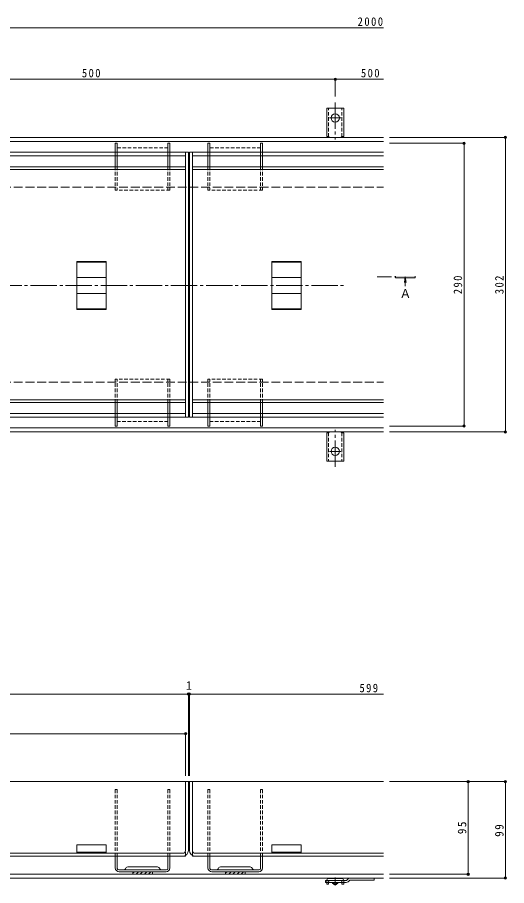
# Model space of a CAD drawing. Units: millimetres at full size, sheet at 1:3. Extents: x -1082 to 1176, y -817 to 815.
# Drawn here: x -425 to 77, y -410 to 480 of the extents above; entities that cross this region are included whole.
import ezdxf
from ezdxf.enums import TextEntityAlignment as Align

# ---------------------------------------------------------------- set-up
doc = ezdxf.new("R2010")
doc.units = ezdxf.units.MM
doc.header["$LTSCALE"] = 3
doc.header["$PDMODE"] = 32
doc.header["$PDSIZE"] = 2.4
for name, pattern in [('CHAIN1', [8, 5, -1, 1, -1]), ('CHAIN2', [12, 9, -1, 1, -1]), ('DASHED1', [1.8, 1.2, -0.6]), ('DASHED2', [3, 2, -1]), ('DASHED3', [4, 3, -1])]:
    doc.linetypes.add(name, pattern=pattern)
for name, color, linetype, lineweight in [('B-0_芯', 7, 'CHAIN2', 18), ('B-1_躯体', 2, 'Continuous', 18), ('B-2_仕上', 3, 'Continuous', 18), ('B-3_SINBORU2', 4, 'Continuous', 18), ('B-4_その他', 7, 'Continuous', 18), ('B-5_文字', 7, 'Continuous', 18), ('B-9_HAISEN2', 4, 'Continuous', 18), ('B-A_HAISEN3', 6, 'Continuous', 18)]:
    doc.layers.add(name, color=color, linetype=linetype, lineweight=lineweight)
doc.styles.add('ＭＳ ゴシック', font='')
doc.styles.get('ＭＳ ゴシック').set_extended_font_data('MS Gothic')

msp = doc.modelspace()

# ---------------------------------------------------------------- linework, layer by layer
at = {"layer": 'B-0_芯'}
msp.add_line((-915.642, 205.268), (-90.242, 205.268), dxfattribs=at)
at = {"layer": 'B-1_躯体', "linetype": 'CHAIN2'}
for p, q in [((-99.172, 393.082), (-99.172, 354.969)), ((-99.172, 377.134), (-104.948, 377.134)), ((-99.172, 377.134), (-93.396, 377.134)), ((-99.172, 19.187), (-99.172, 57.3)), ((-99.172, 35.135), (-104.948, 35.135)), ((-99.172, 35.135), (-93.396, 35.135))]:
    msp.add_line(p, q, dxfattribs=at)
at = {"layer": 'B-1_躯体'}
for p, q in [((-107.922, 358.134), (-107.922, 387.134)), ((-99.172, 387.134), (-107.922, 387.134)), ((-99.172, 387.134), (-90.422, 387.134)), ((-90.422, 358.134), (-90.422, 387.134)), ((-1048.672, 357.134), (-49.672, 357.134)), ((-107.922, 358.134), (-106.672, 358.134)), ((-90.422, 358.134), (-91.672, 358.134)), ((-1048.672, 353.134), (-49.672, 353.134)), ((-1048.672, 59.134), (-49.672, 59.134)), ((-1048.672, 55.134), (-49.672, 55.134)), ((-107.922, 54.135), (-107.922, 25.135)), ((-107.922, 54.135), (-106.672, 54.135)), ((-90.422, 54.135), (-91.672, 54.135)), ((-90.422, 54.135), (-90.422, 25.135)), ((-99.172, 25.135), (-107.922, 25.135)), ((-99.172, 25.135), (-90.422, 25.135)), ((-49.672, -303.606), (-249.672, -303.606)), ((-49.672, -398.606), (-1048.672, -398.606)), ((-49.672, -402.606), (-1048.672, -402.606))]:
    msp.add_line(p, q, dxfattribs=at)
at = {"layer": 'B-1_躯体', "linetype": 'DASHED1'}
for p, q in [((-105.922, 357.989), (-105.922, 387.134)), ((-92.422, 357.989), (-92.422, 387.134)), ((-105.922, 54.28), (-105.922, 25.135)), ((-92.422, 54.28), (-92.422, 25.135))]:
    msp.add_line(p, q, dxfattribs=at)
at = {"layer": 'B-1_躯体', "linetype": 'DASHED3'}
for p, q in [((-848.672, 306.134), (-49.672, 306.134)), ((-848.672, 106.135), (-49.672, 106.135))]:
    msp.add_line(p, q, dxfattribs=at)
at = {"layer": 'B-1_躯体'}
for centre in [(-99.172, 377.134), (-99.172, 35.135)]:
    msp.add_circle(centre, 4.25, dxfattribs=at)
for centre, start, end in [((-106.672, 356.134), 30.00051, 90), ((-91.672, 356.134), 90, 149.99949), ((-106.672, 56.135), 270, 329.99949), ((-91.672, 56.135), 210.00051, 270)]:
    msp.add_arc(centre, 2, start, end, dxfattribs=at)
at = {"layer": 'B-2_仕上'}
for p, q in [((-252.672, 70.134), (-252.672, 342.134)), ((-249.672, 342.134), (-249.672, 70.134)), ((-248.672, 342.134), (-248.672, 70.134)), ((-245.672, 342.134), (-245.672, 70.134)), ((-845.672, 327.134), (-252.672, 327.134)), ((-845.672, 324.134), (-252.672, 324.134)), ((-245.672, 327.134), (-49.672, 327.134)), ((-245.672, 324.134), (-49.672, 324.134)), ((-364.172, 180.814), (-364.172, 229.723)), ((-334.172, 229.723), (-364.172, 229.723)), ((-334.172, 229.223), (-364.172, 229.223)), ((-334.172, 229.723), (-334.172, 180.814)), ((-164.172, 180.814), (-164.172, 229.723)), ((-134.172, 229.723), (-164.172, 229.723)), ((-134.172, 229.223), (-164.172, 229.223)), ((-134.172, 229.723), (-134.172, 180.814)), ((-334.172, 213.634), (-364.172, 213.634)), ((-134.172, 213.634), (-164.172, 213.634)), ((-334.172, 196.902), (-364.172, 196.902)), ((-134.172, 196.902), (-164.172, 196.902)), ((-334.172, 181.314), (-364.172, 181.314)), ((-334.172, 180.814), (-364.172, 180.814)), ((-134.172, 181.314), (-164.172, 181.314)), ((-134.172, 180.814), (-164.172, 180.814)), ((-845.672, 88.134), (-252.672, 88.134)), ((-845.672, 85.134), (-252.672, 85.134)), ((-245.672, 88.134), (-49.672, 88.134)), ((-245.672, 85.134), (-49.672, 85.134)), ((-249.672, -303.607), (-848.672, -303.607)), ((-252.672, -374.106), (-252.672, -303.607)), ((-249.672, -374.106), (-249.672, -303.607)), ((-49.672, -303.607), (-248.672, -303.607)), ((-248.672, -374.106), (-248.672, -303.607)), ((-245.672, -374.106), (-245.672, -303.607)), ((-364.172, -377.106), (-364.172, -368.606)), ((-164.172, -377.106), (-164.172, -368.606)), ((-845.672, -380.106), (-252.672, -380.106)), ((-842.672, -377.106), (-255.672, -377.106)), ((-364.172, -376.106), (-334.172, -376.106)), ((-252.672, -380.106), (-252.672, -379.303)), ((-245.672, -380.106), (-245.672, -379.303)), ((-245.672, -380.106), (-49.672, -380.106)), ((-242.672, -377.106), (-49.672, -377.106)), ((-164.172, -376.106), (-134.172, -376.106))]:
    msp.add_line(p, q, dxfattribs=at)
at = {"layer": 'B-2_仕上', "linetype": 'DASHED1'}
for p, q in [((-252.672, -379.303), (-252.672, -374.106)), ((-245.672, -379.303), (-245.672, -374.106))]:
    msp.add_line(p, q, dxfattribs=at)
at = {"layer": 'B-2_仕上'}
for points in [[(-334.172, -377.106), (-334.172, -368.606), (-364.172, -368.606)], [(-134.172, -377.106), (-134.172, -368.606), (-164.172, -368.606)]]:
    msp.add_lwpolyline(points, dxfattribs=at)
for centre, radius, start, end in [((-255.672, -374.106), 6, 270, 0), ((-255.672, -374.106), 3, 270, 0), ((-242.672, -374.106), 6, 180, 270), ((-242.672, -374.106), 3, 180, 270)]:
    msp.add_arc(centre, radius, start, end, dxfattribs=at)
at = {"layer": 'B-3_SINBORU2'}
for p, q in [((-322.672, 351.134), (-324.672, 351.134)), ((-324.672, 351.134), (-324.672, 342.134)), ((-322.672, 351.134), (-322.672, 342.134)), ((-268.672, 351.134), (-270.672, 351.134)), ((-270.672, 351.134), (-270.672, 342.134)), ((-268.672, 351.134), (-268.672, 342.134)), ((-227.672, 351.134), (-229.672, 351.134)), ((-229.672, 351.134), (-229.672, 342.134)), ((-227.672, 351.134), (-227.672, 342.134)), ((-173.672, 351.134), (-175.672, 351.134)), ((-175.672, 351.134), (-175.672, 342.134)), ((-173.672, 351.134), (-173.672, 342.134)), ((-324.672, 338.134), (-324.672, 327.134)), ((-322.672, 338.134), (-322.672, 327.134)), ((-270.672, 338.134), (-270.672, 327.134)), ((-268.672, 338.134), (-268.672, 327.134)), ((-229.672, 338.134), (-229.672, 327.134)), ((-227.672, 338.134), (-227.672, 327.134)), ((-175.672, 338.134), (-175.672, 327.134)), ((-173.672, 338.134), (-173.672, 327.134)), ((-324.672, 74.134), (-324.672, 85.134)), ((-322.672, 74.134), (-322.672, 85.134)), ((-270.672, 74.134), (-270.672, 85.134)), ((-268.672, 74.134), (-268.672, 85.134)), ((-229.672, 74.134), (-229.672, 85.134)), ((-227.672, 74.134), (-227.672, 85.134)), ((-175.672, 74.134), (-175.672, 85.134)), ((-173.672, 74.134), (-173.672, 85.134)), ((-324.672, 61.135), (-324.672, 70.134)), ((-322.672, 61.135), (-322.672, 70.134)), ((-270.672, 61.135), (-270.672, 70.134)), ((-268.672, 61.135), (-268.672, 70.134)), ((-229.672, 61.135), (-229.672, 70.134)), ((-227.672, 61.135), (-227.672, 70.134)), ((-175.672, 61.135), (-175.672, 70.134)), ((-173.672, 61.135), (-173.672, 70.134)), ((-322.672, 61.135), (-324.672, 61.135)), ((-268.672, 61.135), (-270.672, 61.135)), ((-227.672, 61.135), (-229.672, 61.135)), ((-173.672, 61.135), (-175.672, 61.135)), ((-324.672, -380.106), (-322.672, -380.106)), ((-324.672, -392.106), (-324.672, -380.106)), ((-322.672, -392.606), (-322.672, -380.106)), ((-270.672, -380.106), (-268.672, -380.106)), ((-270.672, -392.606), (-270.672, -380.106)), ((-268.672, -392.106), (-268.672, -380.106)), ((-229.672, -380.106), (-227.672, -380.106)), ((-229.672, -392.106), (-229.672, -380.106)), ((-227.672, -392.606), (-227.672, -380.106)), ((-175.672, -380.106), (-173.672, -380.106)), ((-175.672, -392.606), (-175.672, -380.106)), ((-173.672, -392.106), (-173.672, -380.106)), ((-281.422, -391.106), (-311.922, -391.106)), ((-186.422, -391.106), (-216.922, -391.106)), ((-272.172, -394.106), (-321.172, -394.106)), ((-320.672, -396.106), (-272.672, -396.106)), ((-305.128, -396.106), (-306.672, -397.65)), ((-300.886, -396.106), (-303.386, -398.606)), ((-296.643, -396.106), (-299.143, -398.606)), ((-292.4, -396.106), (-294.9, -398.606)), ((-288.158, -396.106), (-290.658, -398.606)), ((-286.672, -398.606), (-286.672, -396.106)), ((-177.172, -394.106), (-226.172, -394.106)), ((-225.672, -396.106), (-177.672, -396.106)), ((-210.128, -396.106), (-211.672, -397.65)), ((-205.886, -396.106), (-208.386, -398.606)), ((-201.643, -396.106), (-204.143, -398.606)), ((-197.4, -396.106), (-199.9, -398.606)), ((-193.158, -396.106), (-195.658, -398.606)), ((-191.672, -398.606), (-191.672, -396.106))]:
    msp.add_line(p, q, dxfattribs=at)
at = {"layer": 'B-3_SINBORU2', "linetype": 'DASHED1'}
for p, q in [((-324.672, 342.134), (-324.672, 338.134)), ((-322.672, 346.634), (-270.672, 346.634)), ((-322.672, 342.134), (-322.672, 338.134)), ((-270.672, 342.134), (-270.672, 338.134)), ((-268.672, 342.134), (-268.672, 338.134)), ((-229.672, 342.134), (-229.672, 338.134)), ((-227.672, 346.634), (-175.672, 346.634)), ((-227.672, 342.134), (-227.672, 338.134)), ((-175.672, 342.134), (-175.672, 338.134)), ((-173.672, 342.134), (-173.672, 338.134)), ((-324.672, 327.134), (-324.672, 303.134)), ((-322.672, 327.134), (-322.672, 303.134)), ((-270.672, 327.134), (-270.672, 303.134)), ((-268.672, 327.134), (-268.672, 303.134)), ((-229.672, 327.134), (-229.672, 303.134)), ((-227.672, 327.134), (-227.672, 303.134)), ((-175.672, 327.134), (-175.672, 303.134)), ((-173.672, 327.134), (-173.672, 303.134)), ((-268.672, 303.134), (-324.672, 303.134)), ((-173.672, 303.134), (-229.672, 303.134)), ((-268.672, 109.134), (-324.672, 109.134)), ((-324.672, 85.134), (-324.672, 109.134)), ((-322.672, 85.134), (-322.672, 109.134)), ((-270.672, 85.134), (-270.672, 109.134)), ((-268.672, 85.134), (-268.672, 109.134)), ((-173.672, 109.134), (-229.672, 109.134)), ((-229.672, 85.134), (-229.672, 109.134)), ((-227.672, 85.134), (-227.672, 109.134)), ((-175.672, 85.134), (-175.672, 109.134)), ((-173.672, 85.134), (-173.672, 109.134)), ((-324.672, 70.134), (-324.672, 74.134)), ((-322.672, 70.134), (-322.672, 74.134)), ((-270.672, 70.134), (-270.672, 74.134)), ((-268.672, 70.134), (-268.672, 74.134)), ((-229.672, 70.134), (-229.672, 74.134)), ((-227.672, 70.134), (-227.672, 74.134)), ((-175.672, 70.134), (-175.672, 74.134)), ((-173.672, 70.134), (-173.672, 74.134)), ((-270.672, 65.634), (-322.672, 65.634)), ((-175.672, 65.634), (-227.672, 65.634)), ((-324.672, -311.607), (-322.672, -311.607)), ((-324.672, -380.106), (-324.672, -311.607)), ((-322.672, -380.106), (-322.672, -311.607)), ((-270.672, -311.607), (-268.672, -311.607)), ((-270.672, -380.106), (-270.672, -311.607)), ((-268.672, -380.106), (-268.672, -311.607)), ((-229.672, -311.607), (-227.672, -311.607)), ((-229.672, -380.106), (-229.672, -311.607)), ((-227.672, -380.106), (-227.672, -311.607)), ((-175.672, -311.607), (-173.672, -311.607)), ((-175.672, -380.106), (-175.672, -311.607)), ((-173.672, -380.106), (-173.672, -311.607))]:
    msp.add_line(p, q, dxfattribs=at)
at = {"layer": 'B-3_SINBORU2'}
for points in [[(-286.672, -398.606), (-306.672, -398.606), (-306.672, -396.106)], [(-191.672, -398.606), (-211.672, -398.606), (-211.672, -396.106)]]:
    msp.add_lwpolyline(points, dxfattribs=at)
for centre, radius, start, end in [((-311.922, -393.606), 2.5, 90, 165.52249), ((-281.422, -393.606), 2.5, 14.47751, 90), ((-216.922, -393.606), 2.5, 90, 165.52249), ((-186.422, -393.606), 2.5, 14.47751, 90), ((-320.672, -392.106), 4, 180, 270), ((-321.172, -392.606), 1.5, 180, 270), ((-315.795, -392.606), 1.5, 270, 345.52249), ((-277.549, -392.606), 1.5, 194.47751, 270), ((-272.672, -392.106), 4, 270, 0), ((-272.172, -392.606), 1.5, 270, 0), ((-225.672, -392.106), 4, 180, 270), ((-226.172, -392.606), 1.5, 180, 270), ((-220.795, -392.606), 1.5, 270, 345.52249), ((-182.549, -392.606), 1.5, 194.47751, 270), ((-177.672, -392.106), 4, 270, 0), ((-177.172, -392.606), 1.5, 270, 0)]:
    msp.add_arc(centre, radius, start, end, dxfattribs=at)
at = {"layer": 'B-4_その他'}
for p, q in [((-849.172, 469.648), (-49.672, 469.648)), ((-599.172, 416.841), (-99.172, 416.841)), ((-99.172, 417.741), (-99.172, 399.082)), ((-99.172, 416.841), (-49.672, 416.841)), ((76.243, 357.134), (-43.672, 357.134)), ((75.343, 357.134), (75.343, 55.134)), ((33.741, 351.134), (-43.672, 351.134)), ((32.841, 351.134), (32.841, 61.134)), ((33.741, 61.134), (-43.672, 61.134)), ((76.243, 55.134), (-43.672, 55.134)), ((-249.672, -212.984), (-249.672, -297.606)), ((-248.672, -212.984), (-248.672, -297.607)), ((-848.672, -213.884), (-249.672, -213.884)), ((-249.672, -213.884), (-248.672, -213.884)), ((-248.672, -213.884), (-49.672, -213.884)), ((-845.672, -254.467), (-252.672, -254.467)), ((-252.672, -253.567), (-252.672, -297.606)), ((76.243, -303.606), (-43.672, -303.606)), ((37.109, -303.606), (37.109, -398.606)), ((75.343, -303.606), (75.343, -402.606)), ((38.009, -398.606), (-43.672, -398.606)), ((76.243, -402.606), (-43.672, -402.606))]:
    msp.add_line(p, q, dxfattribs=at)
for p in [(-99.172, 416.841), (75.343, 357.134), (32.841, 351.134), (32.841, 61.134), (75.343, 55.134), (-249.672, -213.884), (-248.672, -213.884), (-252.672, -254.467), (37.109, -303.606), (75.343, -303.606), (37.109, -398.606), (75.343, -402.606)]:
    msp.add_point(p, dxfattribs=at)
at = {"layer": 'B-5_文字', "color": 4, "linetype": 'CHAIN1'}
msp.add_line((-56.352, 213.989), (-37.376, 213.989), dxfattribs=at)
at = {"layer": 'B-5_文字', "color": 4}
for p, q in [((-27.313, 213.989), (-28.049, 208.403)), ((-27.313, 213.989), (-26.578, 208.403)), ((-17.376, 214.989), (-17.376, 212.989))]:
    msp.add_line(p, q, dxfattribs=at)
for points in [[(-17.376, 212.989), (-37.376, 212.989), (-37.376, 214.989)], [(-27.313, 213.989), (-27.313, 205.141), (-27.313, 204.586)]]:
    msp.add_lwpolyline(points, dxfattribs=at)
msp.add_solid([(-37.376, 214.989), (-37.376, 212.989), (-17.376, 214.989), (-17.376, 212.989)], dxfattribs=at)
at = {"layer": 'B-9_HAISEN2', "color": 3}
for p, q in [((-109.172, -405.106), (-109.172, -407.106)), ((-109.172, -405.106), (-87.672, -405.106)), ((-88.086, -407.106), (-109.172, -407.106)), ((-86.05, -403.485), (-87.672, -405.106)), ((-85.965, -406.228), (-84.343, -404.606)), ((-84.343, -404.606), (-59.172, -404.606)), ((-83.929, -402.606), (-59.172, -402.606)), ((-59.172, -402.606), (-59.172, -404.606))]:
    msp.add_line(p, q, dxfattribs=at)
at = {"layer": 'B-9_HAISEN2', "linetype": 'DASHED2'}
for p, q in [((-107.922, -407.106), (-107.922, -405.106)), ((-105.922, -407.106), (-105.922, -406.106)), ((-92.422, -407.106), (-92.422, -406.106)), ((-90.422, -407.106), (-90.422, -405.106))]:
    msp.add_line(p, q, dxfattribs=at)
at = {"layer": 'B-9_HAISEN2'}
for p, q in [((-107.922, -407.106), (-107.922, -408.906)), ((-105.922, -408.906), (-107.922, -408.906)), ((-92.422, -403.106), (-105.922, -403.106)), ((-105.922, -407.106), (-105.922, -408.906)), ((-92.422, -407.106), (-92.422, -408.906)), ((-90.422, -408.906), (-92.422, -408.906)), ((-90.422, -407.106), (-90.422, -408.906))]:
    msp.add_line(p, q, dxfattribs=at)
at = {"layer": 'B-9_HAISEN2', "color": 2}
for p, q in [((-101.922, -407.606), (-101.922, -407.106)), ((-100.171, -409.106), (-101.922, -407.606)), ((-96.422, -407.606), (-101.922, -407.606)), ((-98.172, -409.106), (-100.171, -409.106)), ((-96.422, -407.606), (-98.172, -409.106)), ((-96.422, -407.606), (-96.422, -407.106))]:
    msp.add_line(p, q, dxfattribs=at)
at = {"layer": 'B-9_HAISEN2', "linetype": 'CHAIN1'}
msp.add_line((-99.172, -402.01), (-99.172, -410.295), dxfattribs=at)
at = {"layer": 'B-9_HAISEN2'}
for centre, start, end in [((-105.922, -405.106), 90, 180), ((-92.422, -405.106), 0, 90)]:
    msp.add_arc(centre, 2, start, end, dxfattribs=at)
at = {"layer": 'B-9_HAISEN2', "linetype": 'DASHED2'}
for centre, start, end in [((-104.922, -406.106), 90, 180), ((-93.422, -406.106), 0, 90)]:
    msp.add_arc(centre, 1, start, end, dxfattribs=at)
at = {"layer": 'B-9_HAISEN2', "color": 3}
for centre, start, end in [((-88.086, -404.106), 270, 314.99996), ((-83.929, -405.606), 90, 134.99996)]:
    msp.add_arc(centre, 3, start, end, dxfattribs=at)
at = {"layer": 'B-A_HAISEN3'}
for p, q in [((-848.672, 342.134), (-249.672, 342.134)), ((-248.672, 342.134), (-49.672, 342.134)), ((-845.672, 338.134), (-252.672, 338.134)), ((-245.672, 338.134), (-49.672, 338.134)), ((-845.672, 74.134), (-252.672, 74.134)), ((-245.672, 74.134), (-49.672, 74.134)), ((-249.672, 70.134), (-848.672, 70.134)), ((-248.672, 70.134), (-49.672, 70.134))]:
    msp.add_line(p, q, dxfattribs=at)

# ---------------------------------------------------------------- texts
at = {"layer": 'B-4_その他', "color": 2, "style": 'ＭＳ ゴシック'}
msp.add_text('1', height=8.798, dxfattribs=at).set_placement((-252.172, -212.084), align=Align.BOTTOM_LEFT)
at = {"layer": 'B-4_その他', "color": 2, "char_height": 8.798, "attachment_point": 7, "style": 'ＭＳ ゴシック'}
for s, insert in [('\\T1.28;\\W0.9;2000', (-76.212, 471.448)), ('\\T1.27;\\W0.9;500', (-358.922, 418.641)), ('\\T1.27;\\W0.9;500', (-72.833, 418.641)), ('\\T1.27;\\W0.9;599', (-74.322, -212.084))]:
    msp.add_mtext(s, dxfattribs=dict(at, insert=insert))
at = {"layer": 'B-4_その他', "color": 2, "char_height": 8.798, "attachment_point": 7, "rotation": 90, "style": 'ＭＳ ゴシック'}
for s, insert in [('\\T1.27;\\W0.9;290', (31.041, 196.384)), ('\\T1.27;\\W0.9;302', (73.543, 196.384)), ('\\T1.27;\\W0.95;95', (35.309, -357.481)), ('\\T1.27;\\W0.95;99', (73.543, -360.231))]:
    msp.add_mtext(s, dxfattribs=dict(at, insert=insert))
at = {"layer": 'B-5_文字', "color": 2, "style": 'ＭＳ ゴシック'}
msp.add_text('Ａ', height=8.798, dxfattribs=at).set_placement((-33.22, 189.861), align=Align.BOTTOM_LEFT)

doc.saveas('drawing.dxf')
